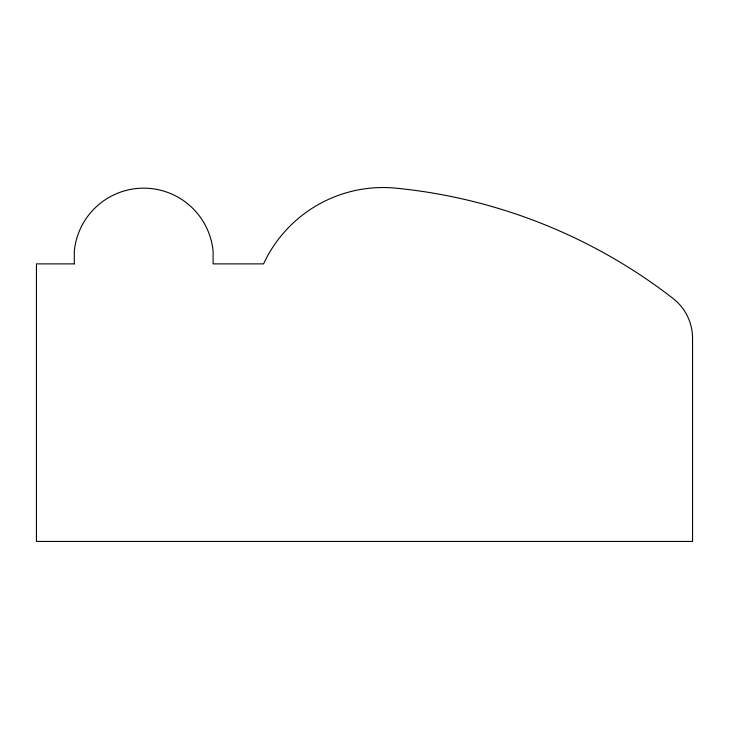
<?xml version="1.0" encoding="UTF-8"?>
<svg xmlns="http://www.w3.org/2000/svg" width="729" height="729" viewBox="0 0 729 729"><rect width="100%" height="100%" fill="white"/><g stroke="black" fill="none" stroke-linecap="round" stroke-linejoin="round"><path stroke-width="1.09" d="M74.303 263.88L36.45 263.88L36.45 541.456L692.55 541.456L692.55 338.329A50.465 50.465 0 0 0 673.013 298.443A538.057 538.057 0 0 0 396.047 188.173A131.794 131.794 0 0 0 263.561 263.88L213.096 263.88L213.096 251.259A69.711 69.711 0 0 0 74.303 251.259L74.303 263.88"/></g></svg>
